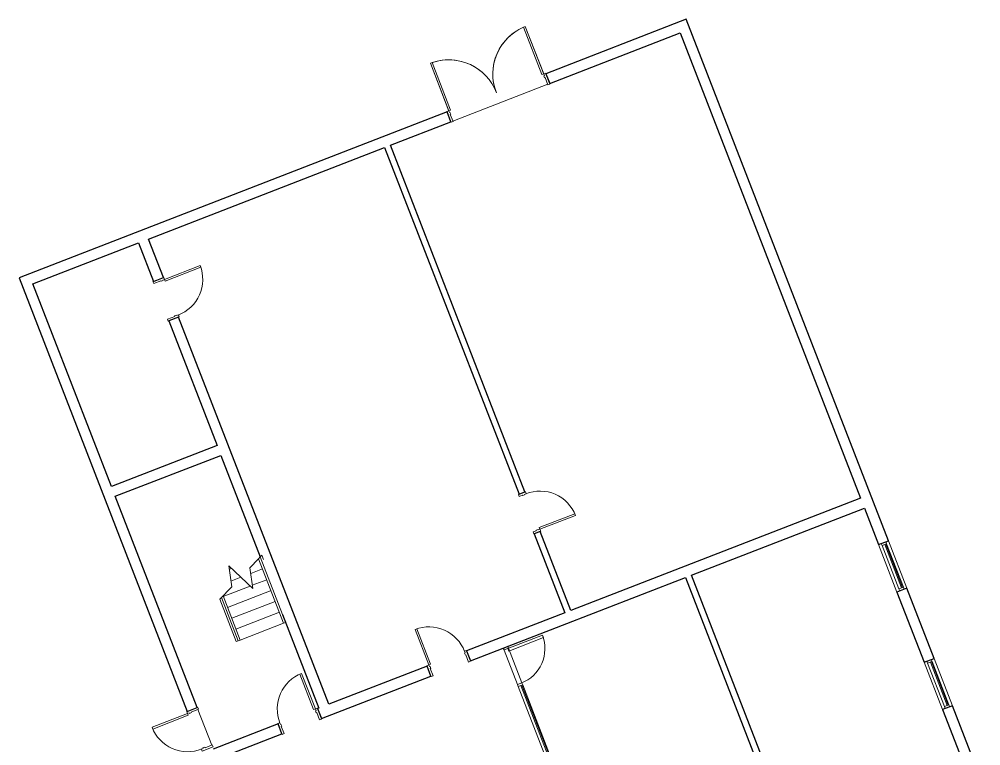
# Model space of a CAD drawing. Header units: inches. Extents: x -805 to 1035, y -5106 to -727.
# Drawn here: x -421 to 486, y -1412 to -727 of the extents above; entities that cross this region are included whole.
import ezdxf

# ---------------------------------------------------------------- set-up
doc = ezdxf.new("R2010")
doc.units = ezdxf.units.IN
doc.header["$MEASUREMENT"] = 0
for name, color, linetype, lineweight in [('A-DOOR', 31, 'Continuous', 9), ('A-DOOR-FRAM', 31, 'Continuous', 15), ('A-FLOR', 192, 'Continuous', 9), ('A-FLOR-HRAL', 11, 'Continuous', 9), ('A-GLAZ-CURT', 52, 'Continuous', 9), ('A-GLAZ-CWMG', 51, 'Continuous', 9), ('A-WALL', 113, 'Continuous', 9), ('S-STRS', 31, 'Continuous', 9), ('S-STRS-MBND', 31, 'Continuous', 9)]:
    doc.layers.add(name, color=color, linetype=linetype, lineweight=lineweight)

# ---------------------------------------------------------------- blocks, each defined once
blk = doc.blocks.new('Door-Single_CE_ - HM Door-2_ HM Frame-5141952-LEVEL 1 - Map Export')
at = {"layer": 'A-DOOR'}
for p, q in [((18, 41.5), (16.25, 41.5)), ((16.25, 41.5), (16.25, 5.5)), ((18, 5.5), (18, 41.5)), ((16.25, 5.5), (18, 5.5))]:
    blk.add_line(p, q, dxfattribs=at)
at = {"layer": 'A-DOOR', "lineweight": 15}
for p, q in [((18, 41.5), (16.25, 41.5)), ((16.25, 41.5), (16.25, 5.5)), ((18, 5.5), (18, 41.5)), ((18, 5.5), (16.25, 5.5))]:
    blk.add_line(p, q, dxfattribs=at)
at = {"layer": 'A-DOOR'}
blk.add_arc((18, 5.5), 36, 90, 180.5, dxfattribs=at)
blk.add_arc((18, 5.5), 36, 90, 180.5, dxfattribs=at)
blk.add_arc((18, 5.5), 36, 90, 180.5, dxfattribs=at)
blk.add_arc((18, 5.5), 36, 90, 180.5, dxfattribs=at)
at = {"layer": 'A-DOOR-FRAM'}
for p, q in [((-18, 5.5), (-20, 5.5)), ((-20, 5.5), (-20, -5.5)), ((-18, 3.75), (-18, 5.5)), ((-17.5, 3.75), (-18, 3.75)), ((-18, -5.5), (-18, 1.75)), ((-18, 1.75), (-17.5, 1.75)), ((-17.5, 1.75), (-17.5, 3.75)), ((18, 3.75), (17.5, 3.75)), ((17.5, 3.75), (17.5, 1.75)), ((17.5, 1.75), (18, 1.75)), ((20, 5.5), (18, 5.5)), ((18, 5.5), (18, 3.75)), ((18, 1.75), (18, -5.5)), ((20, -5.5), (20, 5.5)), ((-20, -5.5), (-18, -5.5)), ((18, -5.5), (20, -5.5))]:
    blk.add_line(p, q, dxfattribs=at)
blk = doc.blocks.new('Door-Single_CE_ - HM Door-2_ HM Frame-5141001-LEVEL 1 - Map Export')
at = {"layer": 'A-DOOR'}
for p, q in [((16.25, -41.5), (16.25, -5.5)), ((16.25, -5.5), (18, -5.5)), ((18, -5.5), (18, -41.5)), ((18, -41.5), (16.25, -41.5))]:
    blk.add_line(p, q, dxfattribs=at)
at = {"layer": 'A-DOOR', "lineweight": 15}
for p, q in [((16.25, -41.5), (16.25, -5.5)), ((18, -5.5), (16.25, -5.5)), ((18, -5.5), (18, -41.5)), ((18, -41.5), (16.25, -41.5))]:
    blk.add_line(p, q, dxfattribs=at)
at = {"layer": 'A-DOOR'}
blk.add_arc((18, -5.5), 36, 179.5, 270, dxfattribs=at)
blk.add_arc((18, -5.5), 36, 179.5, 270, dxfattribs=at)
blk.add_arc((18, -5.5), 36, 179.5, 270, dxfattribs=at)
blk.add_arc((18, -5.5), 36, 179.5, 270, dxfattribs=at)
at = {"layer": 'A-DOOR-FRAM'}
for p, q in [((-20, 5.5), (-18, 5.5)), ((-20, -5.5), (-20, 5.5)), ((-18, 5.5), (-18, -1.75)), ((18, 5.5), (20, 5.5)), ((18, -1.75), (18, 5.5)), ((20, 5.5), (20, -5.5)), ((-18, -5.5), (-20, -5.5)), ((-18, -1.75), (-17.5, -1.75)), ((-18, -3.75), (-18, -5.5)), ((-17.5, -3.75), (-18, -3.75)), ((-17.5, -1.75), (-17.5, -3.75)), ((17.5, -1.75), (18, -1.75)), ((17.5, -3.75), (17.5, -1.75)), ((18, -3.75), (17.5, -3.75)), ((18, -5.5), (18, -3.75)), ((20, -5.5), (18, -5.5))]:
    blk.add_line(p, q, dxfattribs=at)
blk = doc.blocks.new('Door-Single_CE_ - HM Door-2_ HM Frame-5154896-LEVEL 1 - Map Export')
at = {"layer": 'A-DOOR'}
for p, q in [((18, 39.5), (16.25, 39.5)), ((16.25, 39.5), (16.25, 3.5)), ((18, 3.5), (18, 39.5)), ((16.25, 3.5), (18, 3.5))]:
    blk.add_line(p, q, dxfattribs=at)
at = {"layer": 'A-DOOR', "lineweight": 15}
for p, q in [((18, 39.5), (16.25, 39.5)), ((16.25, 39.5), (16.25, 3.5)), ((18, 3.5), (18, 39.5)), ((18, 3.5), (16.25, 3.5))]:
    blk.add_line(p, q, dxfattribs=at)
at = {"layer": 'A-DOOR'}
blk.add_arc((18, 3.5), 36, 90, 180.5, dxfattribs=at)
blk.add_arc((18, 3.5), 36, 90, 180.5, dxfattribs=at)
blk.add_arc((18, 3.5), 36, 90, 180.5, dxfattribs=at)
blk.add_arc((18, 3.5), 36, 90, 180.5, dxfattribs=at)
at = {"layer": 'A-DOOR-FRAM'}
for p, q in [((-18, 3.5), (-20, 3.5)), ((-20, 3.5), (-20, -3.5)), ((-18, 1.75), (-18, 3.5)), ((-17.5, 1.75), (-18, 1.75)), ((-17.5, -0.25), (-17.5, 1.75)), ((18, 1.75), (17.5, 1.75)), ((17.5, 1.75), (17.5, -0.25)), ((20, 3.5), (18, 3.5)), ((18, 3.5), (18, 1.75)), ((20, -3.5), (20, 3.5)), ((-20, -3.5), (-18, -3.5)), ((-18, -3.5), (-18, -0.25)), ((-18, -0.25), (-17.5, -0.25)), ((17.5, -0.25), (18, -0.25)), ((18, -0.25), (18, -3.5)), ((18, -3.5), (20, -3.5))]:
    blk.add_line(p, q, dxfattribs=at)
blk = doc.blocks.new('Door-Double-Lite_CE_ - HM Door-2_ HM Frame-SM Lite-5155028-LEVEL 1 - Map Export')
at = {"layer": 'A-DOOR'}
for p, q in [((-48, 53.5), (-48, 5.5)), ((-46.25, 53.5), (-48, 53.5)), ((-48, 5.16), (-48, 53.5)), ((-46.25, 5.5), (-46.25, 53.5)), ((48, 53.5), (46.25, 53.5)), ((46.25, 53.5), (46.25, 5.5)), ((48, 5.5), (48, 53.5)), ((48, 5.16), (48, 53.5)), ((-48, 5.5), (-46.25, 5.5)), ((46.25, 5.5), (48, 5.5))]:
    blk.add_line(p, q, dxfattribs=at)
for centre, start, end in [((-48, 5.5), 359.56699, 90), ((-48, 5.5), 359.5, 87.89746), ((48, 5.5), 90, 180.43301), ((48, 5.5), 92.09498, 180.5)]:
    blk.add_arc(centre, 48, start, end, dxfattribs=at)
at = {"layer": 'A-DOOR-FRAM'}
for p, q in [((-48, 5.5), (-50, 5.5)), ((-50, 5.5), (-50, -5.5)), ((-48, 3.75), (-48, 5.5)), ((-47.5, 3.75), (-48, 3.75)), ((-48, -5.5), (-48, 1.75)), ((-48, 1.75), (-47.5, 1.75)), ((-47.5, 1.75), (-47.5, 3.75)), ((48, 3.75), (47.5, 3.75)), ((47.5, 3.75), (47.5, 1.75)), ((47.5, 1.75), (48, 1.75)), ((50, 5.5), (48, 5.5)), ((48, 5.5), (48, 3.75)), ((48, 1.75), (48, -5.5)), ((50, -5.5), (50, 5.5)), ((-50, -5.5), (-48, -5.5)), ((48, -5.5), (50, -5.5))]:
    blk.add_line(p, q, dxfattribs=at)
blk = doc.blocks.new('CW-Single_CE_ - Medium Style-5186058-LEVEL 1 - Map Export')
at = {"layer": 'A-DOOR', "lineweight": 15}
for p, q in [((-17.5, 36.5), (-17.5, 1.5)), ((-15, 36.5), (-17.5, 36.5)), ((-15, 1.5), (-15, 36.5)), ((-17.5, 1.5), (-15, 1.5))]:
    blk.add_line(p, q, dxfattribs=at)
at = {"layer": 'A-DOOR'}
blk.add_arc((-17.5, 1.5), 35, 360, 90, dxfattribs=at)
blk = doc.blocks.new('Rectangular Mullion - 4 1_2_ x 2_ Rectangular_CE_-5146178-LEVEL 1 - Map Export')
at = {"layer": 'A-GLAZ-CWMG'}
for p, q in [((91.07, -2917.21), (91.07, -2952.21)), ((95.57, -2917.21), (95.57, -2952.21))]:
    blk.add_line(p, q, dxfattribs=at)
blk = doc.blocks.new('Rectangular Mullion - 4 1_2_ x 2_ Rectangular_CE_-5186048-LEVEL 1 - Map Export')
at = {"layer": 'A-GLAZ-CWMG', "lineweight": 15}
for p, q in [((0, 2.25), (-2, 2.25)), ((-2, 2.25), (-2, -2.25)), ((0, -2.25), (0, 2.25)), ((-2, -2.25), (0, -2.25))]:
    blk.add_line(p, q, dxfattribs=at)
blk = doc.blocks.new('System Panel - zGlazed-5186093-LEVEL 1 - Map Export')
at = {"layer": 'A-GLAZ-CURT'}
for p, q in [((103.56, 1.5), (-103.56, 1.5)), ((-103.56, 1.5), (-103.56, 0.5)), ((-103.56, 0.5), (103.56, 0.5)), ((103.56, 0.5), (103.56, 1.5))]:
    blk.add_line(p, q, dxfattribs=at)
blk = doc.blocks.new('Rectangular Mullion - 4 1_2_ x 2_ Rectangular_CE_-5163865-LEVEL 1 - Map Export')
at = {"layer": 'A-GLAZ-CWMG'}
for p, q in [((124.84, -1549.73), (50, -1356.6)), ((129.04, -1548.1), (54.2, -1354.98))]:
    blk.add_line(p, q, dxfattribs=at)
blk = doc.blocks.new('Rectangular Mullion - 4 1_2_ x 2_ Rectangular_CE_-5186050-LEVEL 1 - Map Export')
at = {"layer": 'A-GLAZ-CWMG', "lineweight": 15}
for p, q in [((-1, 2.25), (1, 2.25)), ((-1, -2.25), (-1, 2.25)), ((1, 2.25), (1, -2.25)), ((1, -2.25), (-1, -2.25))]:
    blk.add_line(p, q, dxfattribs=at)
blk = doc.blocks.new('System Panel - zGlazed-5186094-LEVEL 1 - Map Export')
at = {"layer": 'A-GLAZ-CURT'}
for p, q in [((22, -0.5), (-22, -0.5)), ((-22, -0.5), (-22, -1.5)), ((-22, -1.5), (22, -1.5)), ((22, -1.5), (22, -0.5))]:
    blk.add_line(p, q, dxfattribs=at)
blk = doc.blocks.new('Rectangular Mullion - 4 1_2_ x 2_ Rectangular_CE_-5164190-LEVEL 1 - Map Export')
at = {"layer": 'A-GLAZ-CWMG'}
for p, q in [((782.78, -2228.65), (798.68, -2269.68)), ((786.98, -2227.03), (802.88, -2268.05))]:
    blk.add_line(p, q, dxfattribs=at)
blk = doc.blocks.new('Rectangular Mullion - 4 1_2_ x 2_ Rectangular_CE_-5186095-LEVEL 1 - Map Export')
at = {"layer": 'A-GLAZ-CWMG', "lineweight": 15}
for p, q in [((-2, 2.25), (0, 2.25)), ((-2, -2.25), (-2, 2.25)), ((0, 2.25), (0, -2.25)), ((0, -2.25), (-2, -2.25))]:
    blk.add_line(p, q, dxfattribs=at)
blk = doc.blocks.new('Rectangular Mullion - 4 1_2_ x 2_ Rectangular_CE_-5186096-LEVEL 1 - Map Export')
at = {"layer": 'A-GLAZ-CWMG', "lineweight": 15}
for p, q in [((0, 2.25), (-2, 2.25)), ((-2, 2.25), (-2, -2.25)), ((0, -2.25), (0, 2.25)), ((-2, -2.25), (0, -2.25))]:
    blk.add_line(p, q, dxfattribs=at)
blk = doc.blocks.new('Railing - Railing-5193568-LEVEL 1 - Map Export')
at = {"layer": 'A-FLOR-HRAL'}
for p, q in [((-193.39, -1234.33), (-194.92, -1235.92)), ((-171.34, -1296.77), (-194.92, -1235.92)), ((-172.39, -1288.53), (-193.39, -1234.33)), ((-169.47, -1296.05), (-171.34, -1296.77))]:
    blk.add_line(p, q, dxfattribs=at)
blk = doc.blocks.new('Railing - Railing-5193572-LEVEL 1 - Map Export')
at = {"layer": 'A-FLOR-HRAL'}
for p, q in [((-228.53, -1270.96), (-230.06, -1272.55)), ((-214.23, -1313.4), (-230.06, -1272.55)), ((-212.37, -1312.67), (-228.53, -1270.96)), ((-212.37, -1312.67), (-214.23, -1313.4))]:
    blk.add_line(p, q, dxfattribs=at)

msp = doc.modelspace()

# ---------------------------------------------------------------- linework, layer by layer
at = {"layer": 'A-FLOR'}
for p, q in [((77.77, -788.3), (-11.74, -822.99)), ((-252.19, -1378.26), (-239.18, -1411.83))]:
    msp.add_line(p, q, dxfattribs=at)
at = {"layer": 'A-WALL', "lineweight": 25}
for p, q in [((208.57, -726.89), (76.02, -778.26)), ((399.28, -1219.01), (208.57, -726.89)), ((79.64, -787.58), (202.86, -739.83)), ((202.86, -739.83), (373.01, -1178.88)), ((76.02, -778.26), (79.64, -787.58)), ((-17.22, -814.39), (-420.82, -970.8)), ((-13.61, -823.71), (-17.22, -814.39)), ((-70.48, -845.76), (-13.61, -823.71)), ((-298.94, -934.29), (-76.08, -847.93)), ((-76.08, -847.93), (50.71, -1175.08)), ((56.3, -1172.91), (-70.48, -845.76)), ((-284.85, -970.66), (-298.94, -934.29)), ((-407.88, -976.51), (-308.27, -937.91)), ((-308.27, -937.91), (-294.18, -974.27)), ((-294.18, -974.27), (-284.85, -970.66)), ((-420.82, -970.8), (-262.24, -1380.01)), ((-333.77, -1167.75), (-407.88, -976.51)), ((-270.4, -1007.95), (-279.72, -1011.57)), ((-279.72, -1011.57), (-234.16, -1129.15)), ((-128.8, -1373.34), (-270.4, -1007.95)), ((-234.16, -1129.15), (-333.77, -1167.75)), ((-330.16, -1177.07), (-230.54, -1138.47)), ((-230.54, -1138.47), (-193.39, -1234.33)), ((-252.91, -1376.4), (-330.16, -1177.07)), ((50.71, -1175.08), (56.3, -1172.91)), ((373.01, -1178.88), (99.66, -1284.81)), ((213.44, -1251.44), (376.62, -1188.2)), ((376.62, -1188.2), (389.96, -1222.62)), ((70.75, -1210.21), (65.16, -1212.38)), ((65.16, -1212.38), (94.07, -1286.97)), ((99.66, -1284.81), (70.75, -1210.21)), ((389.96, -1222.62), (399.28, -1219.01)), ((286.81, -1440.75), (213.44, -1251.44)), ((4.9, -1332.25), (207.85, -1253.6)), ((207.85, -1253.6), (281.21, -1442.92)), ((416.63, -1263.76), (407.3, -1267.38)), ((407.3, -1267.38), (432.96, -1333.58)), ((442.28, -1329.97), (416.63, -1263.76)), ((94.07, -1286.97), (1.28, -1322.93)), ((-172.4, -1288.51), (-138.12, -1376.96)), ((1.28, -1322.93), (4.9, -1332.25)), ((432.96, -1333.58), (442.28, -1329.97)), ((-36.01, -1337.38), (-128.8, -1373.34)), ((-32.4, -1346.71), (-36.01, -1337.38)), ((-135.75, -1386.76), (-32.4, -1346.71)), ((-262.24, -1380.01), (-252.91, -1376.4)), ((-138.12, -1376.96), (-139.36, -1377.44)), ((-139.36, -1377.44), (-135.75, -1386.76)), ((459.63, -1374.72), (450.3, -1378.34)), ((450.3, -1378.34), (466.28, -1419.56)), ((486.37, -1443.72), (459.63, -1374.72)), ((-176.66, -1391.89), (-237.74, -1415.56)), ((-173.05, -1401.22), (-176.66, -1391.89)), ((-318.1, -1457.43), (-173.05, -1401.22))]:
    msp.add_line(p, q, dxfattribs=at)
at = {"layer": 'A-WALL'}
for p, q in [((407.3, -1267.38), (389.96, -1222.62)), ((399.28, -1219.01), (416.63, -1263.76)), ((442.28, -1329.97), (459.63, -1374.72)), ((450.3, -1378.34), (432.96, -1333.58))]:
    msp.add_line(p, q, dxfattribs=at)
at = {"layer": 'S-STRS'}
for p, q in [((-190.32, -1236.72), (-191.86, -1232.74)), ((-222.52, -1245.82), (-220.48, -1245.04)), ((-202.42, -1249.83), (-191.21, -1245.49)), ((-221.03, -1257.05), (-211.73, -1253.44)), ((-200.94, -1261.06), (-187.24, -1255.75)), ((-228.26, -1271.65), (-202.97, -1261.84)), ((-224.29, -1281.9), (-183.26, -1266)), ((-216.1, -1314.12), (-231.59, -1274.14)), ((-220.32, -1292.16), (-179.29, -1276.26)), ((-216.34, -1302.42), (-175.31, -1286.52)), ((-212.37, -1312.67), (-171.34, -1296.77)), ((-216.1, -1314.12), (-214.23, -1313.4))]:
    msp.add_line(p, q, dxfattribs=at)
at = {"layer": 'S-STRS-MBND'}
for p, q in [((-191.86, -1232.74), (-193.39, -1234.33)), ((-222.93, -1242.69), (-220.33, -1262.4)), ((-200.52, -1264.19), (-222.93, -1242.69)), ((-194.92, -1235.92), (-203.13, -1244.48)), ((-203.13, -1244.48), (-200.52, -1264.19)), ((-220.33, -1262.4), (-231.59, -1274.14))]:
    msp.add_line(p, q, dxfattribs=at)

# ---------------------------------------------------------------- block references
at = {"layer": 'A-DOOR'}
for name, p, rotation in [('Door-Double-Lite_CE_ - HM Door-2_ HM Frame-SM Lite-5155028-LEVEL 1 - Map Export', (31.21, -800.98), 21.18315621763983), ('Door-Single_CE_ - HM Door-2_ HM Frame-5141001-LEVEL 1 - Map Export', (-282.29, -991.11), 111.1831562176396), ('Door-Single_CE_ - HM Door-2_ HM Frame-5154896-LEVEL 1 - Map Export', (60.73, -1192.65), 291.1831562176398), ('Door-Single_CE_ - HM Door-2_ HM Frame-5141001-LEVEL 1 - Map Export', (-15.56, -1334.82), 201.1831562176385), ('Door-Single_CE_ - HM Door-2_ HM Frame-5141952-LEVEL 1 - Map Export', (-156.21, -1389.33), 21.18315621763856), ('Door-Single_CE_ - HM Door-2_ HM Frame-5141952-LEVEL 1 - Map Export', (-250.35, -1396.85), 111.1831562176395)]:
    msp.add_blockref(name, p, dxfattribs=dict(at, rotation=rotation))
at = {"layer": 'A-DOOR', "lineweight": 15, "rotation": 291.1831562176385}
msp.add_blockref('CW-Single_CE_ - Medium Style-5186058-LEVEL 1 - Map Export', (45.05, -1337.61), dxfattribs=at)
at = {"layer": 'A-FLOR-HRAL'}
for name in ['Railing - Railing-5193568-LEVEL 1 - Map Export', 'Railing - Railing-5193572-LEVEL 1 - Map Export']:
    msp.add_blockref(name, (0, 0), dxfattribs=at)
at = {"layer": 'A-GLAZ-CURT'}
for name, p, rotation in [('System Panel - zGlazed-5186094-LEVEL 1 - Map Export', (403.29, -1243.19), 111.1831562176394), ('System Panel - zGlazed-5186094-LEVEL 1 - Map Export', (446.29, -1354.15), 111.1831562176394), ('System Panel - zGlazed-5186093-LEVEL 1 - Map Export', (89.52, -1452.35), 291.1831562176385)]:
    msp.add_blockref(name, p, dxfattribs=dict(at, rotation=rotation))
at = {"layer": 'A-GLAZ-CWMG', "extrusion": (0, 0, -1)}
for name, p, rotation in [('Rectangular Mullion - 4 1_2_ x 2_ Rectangular_CE_-5186095-LEVEL 1 - Map Export', (-394.62, -1220.81), 68.81684378236059), ('Rectangular Mullion - 4 1_2_ x 2_ Rectangular_CE_-5186095-LEVEL 1 - Map Export', (-437.62, -1331.77), 68.81684378236059), ('Rectangular Mullion - 4 1_2_ x 2_ Rectangular_CE_-5186050-LEVEL 1 - Map Export', (-51.74, -1354.86), 248.8168437823615)]:
    msp.add_blockref(name, p, dxfattribs=dict(at, rotation=rotation))
at = {"layer": 'A-GLAZ-CWMG'}
for name, p in [('Rectangular Mullion - 4 1_2_ x 2_ Rectangular_CE_-5164190-LEVEL 1 - Map Export', (-389.54, 1005.16)), ('Rectangular Mullion - 4 1_2_ x 2_ Rectangular_CE_-5164190-LEVEL 1 - Map Export', (-346.54, 894.2)), ('Rectangular Mullion - 4 1_2_ x 2_ Rectangular_CE_-5163865-LEVEL 1 - Map Export', (0, 0))]:
    msp.add_blockref(name, p, dxfattribs=at)
for name, p, rotation in [('Rectangular Mullion - 4 1_2_ x 2_ Rectangular_CE_-5186096-LEVEL 1 - Map Export', (411.97, -1265.57), 291.1831562176394), ('Rectangular Mullion - 4 1_2_ x 2_ Rectangular_CE_-5186048-LEVEL 1 - Map Export', (38.01, -1319.42), 111.1831562176385), ('Rectangular Mullion - 4 1_2_ x 2_ Rectangular_CE_-5146178-LEVEL 1 - Map Export', (1192.52, -4040.3), 201.1831562176386), ('Rectangular Mullion - 4 1_2_ x 2_ Rectangular_CE_-5186096-LEVEL 1 - Map Export', (454.97, -1376.53), 291.1831562176394)]:
    msp.add_blockref(name, p, dxfattribs=dict(at, rotation=rotation))

doc.saveas('drawing.dxf')
